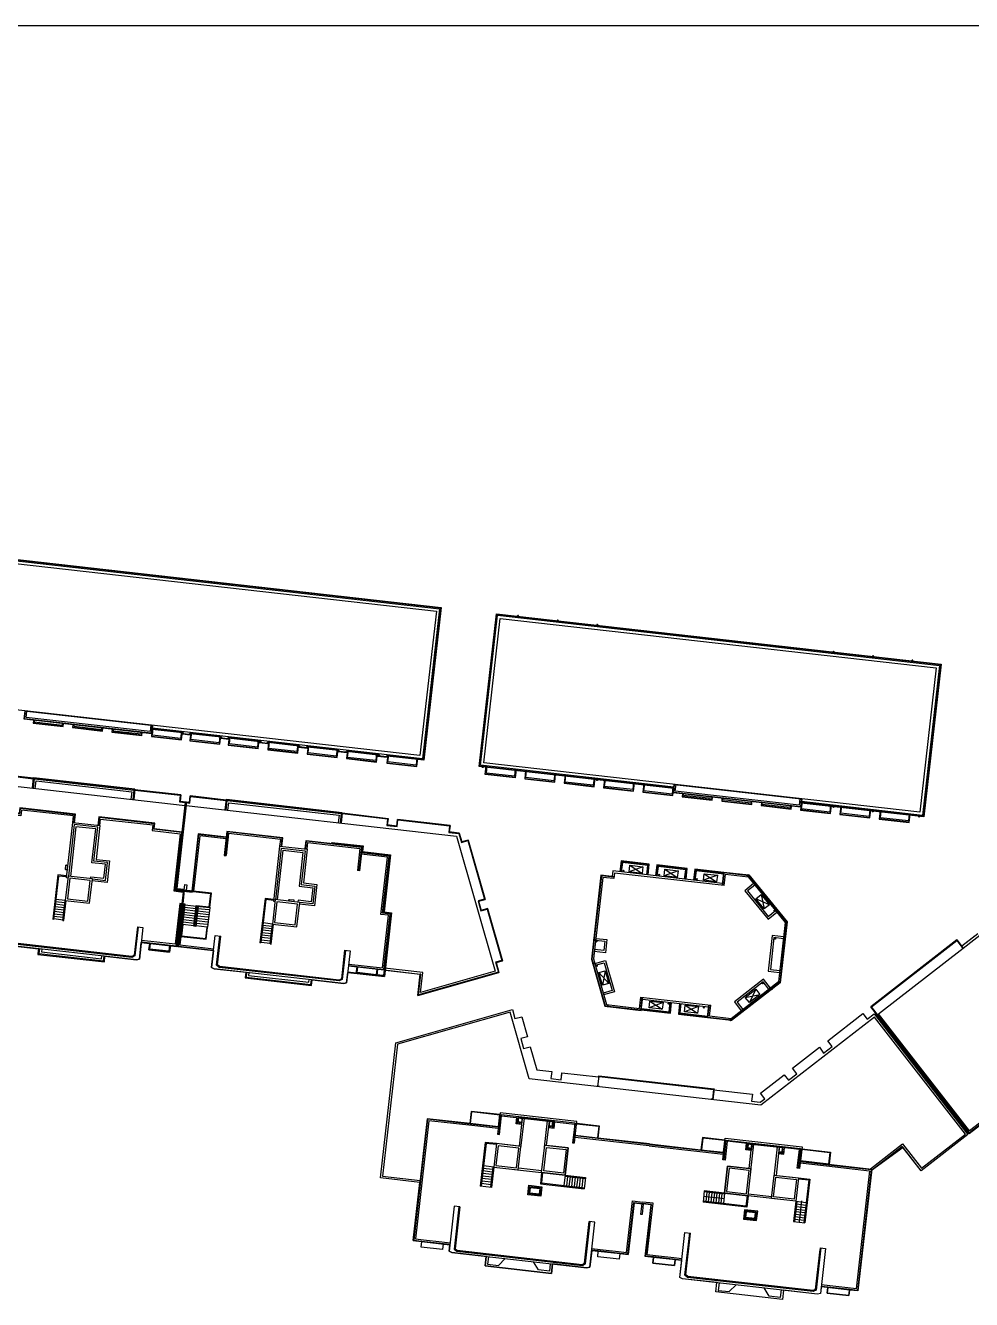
# Model space of a CAD drawing. Extents: x -59851 to 653804, y -249523 to 437614.
# Drawn here: x 392020 to 396530, y 408582 to 414657 of the extents above; entities that cross this region are included whole.
import ezdxf

# ---------------------------------------------------------------- set-up
doc = ezdxf.new("R2010")
doc.units = 0
doc.header["$LTSCALE"] = 1000
doc.header["$MEASUREMENT"] = 0
doc.linetypes.add('2015G34小桃园地块总图20160503$0$DASH', pattern=[0.35, 0.25, -0.1])
for name, color, linetype in [('1#内审修改版_1_1_2236$0$LABEL_PM', 7, 'Continuous'), ('2015G34小桃园地块总图20160503$0$A-Stair', 142, 'Continuous'), ('2015G34小桃园地块总图20160503$0$A-烟气道', 105, 'Continuous'), ('2015G34小桃园地块总图20160503$0$WINDOW', 4, 'Continuous'), ('AD-NAME-ROOM', 9, 'Continuous'), ('WINDOW', 4, 'Continuous')]:
    doc.layers.add(name, color=color, linetype=linetype)

# ---------------------------------------------------------------- blocks, each defined once
blk = doc.blocks.new('kt')
at = {"layer": 'AD-NAME-ROOM'}
for p, q in [((132122, 78529), (133522, 77829)), ((133522, 78529), (132122, 77829))]:
    blk.add_line(p, q, dxfattribs=at)
blk.add_lwpolyline([(132122, 78529), (133522, 78529), (133522, 77829), (132122, 77829)], close=True, dxfattribs=at)
blk = doc.blocks.new('水管')
at = {"layer": 'WINDOW'}
for p, q in [((150040, -73150), (149869, -73150)), ((150040, -73250), (149869, -73250))]:
    blk.add_line(p, q, dxfattribs=at)
blk.add_circle((150040, -73200), 50, dxfattribs=at)
blk = doc.blocks.new('2015G34小桃园地块总图20160503$0$水管')
at = {"layer": '2015G34小桃园地块总图20160503$0$WINDOW'}
for p, q in [((150040, -73150), (149869, -73150)), ((150040, -73250), (149869, -73250))]:
    blk.add_line(p, q, dxfattribs=at)
blk.add_circle((150040, -73200), 50, dxfattribs=at)
blk = doc.blocks.new('2015G34小桃园地块总图20160503$0$YQD')
at = {"layer": '2015G34小桃园地块总图20160503$0$A-烟气道'}
for points in [[(-148621, -260610), (-148621, -261290), (-149201, -261290), (-149201, -260610)], [(-145721, -260610), (-145721, -261290), (-145141, -261290), (-145141, -260610)], [(-124121, -260610), (-124121, -261290), (-124701, -261290), (-124701, -260610)], [(-121221, -260610), (-121221, -261290), (-120641, -261290), (-120641, -260610)]]:
    blk.add_lwpolyline(points, close=True, dxfattribs=at)
at = {"layer": '2015G34小桃园地块总图20160503$0$A-烟气道', "linetype": '2015G34小桃园地块总图20160503$0$DASH', "ltscale": 0.5}
for points in [[(-148621, -260610), (-148621, -261190), (-149101, -261190), (-149101, -260610)], [(-148621, -260610), (-148621, -261090), (-149001, -261090), (-149001, -260610)], [(-148636, -260625), (-148636, -261075), (-148986, -261075), (-148986, -260625)], [(-145721, -260610), (-145721, -261090), (-145341, -261090), (-145341, -260610)], [(-145721, -260610), (-145721, -261190), (-145241, -261190), (-145241, -260610)], [(-145706, -260625), (-145706, -261075), (-145356, -261075), (-145356, -260625)], [(-124121, -260610), (-124121, -261190), (-124601, -261190), (-124601, -260610)], [(-124121, -260610), (-124121, -261090), (-124501, -261090), (-124501, -260610)], [(-124136, -260625), (-124136, -261075), (-124486, -261075), (-124486, -260625)], [(-121221, -260610), (-121221, -261090), (-120841, -261090), (-120841, -260610)], [(-121221, -260610), (-121221, -261190), (-120741, -261190), (-120741, -260610)], [(-121206, -260625), (-121206, -261075), (-120856, -261075), (-120856, -260625)]]:
    blk.add_lwpolyline(points, close=True, dxfattribs=at)
blk = doc.blocks.new('2015G34小桃园地块总图20160503$0$检修梯')
at = {"layer": '2015G34小桃园地块总图20160503$0$A-Stair'}
for points in [[(255862, 119867), (255862, 120017, -0.4142136), (255912, 120067), (256332, 120067, -0.4142136), (256382, 120017), (256382, 119867)], [(255882, 119867), (255882, 120017, -0.4142136), (255912, 120047), (256332, 120047, -0.4142136), (256362, 120017), (256362, 119867)]]:
    blk.add_lwpolyline(points, format="xyb", dxfattribs=at)
blk = doc.blocks.new('1#内审修改版_1_1_2236$0$A$C00DD019C')
blk.add_line((0, 7466.7), (9314.7, 7466.7))
at = {"extrusion": (8.13991e-08, 1.49611e-06, 1)}
for p, q in [((3166.7, 4886.1, -5.7), (3277.8, 4873.6, -5.7)), ((3312.5, 4869.6, -5.7), (3423.5, 4857, -5.7)), ((3458.3, 4853.1, -5.7), (3569.3, 4840.5, -5.7)), ((3603.4, 4847.2, -5.7), (3604.9, 4845.2, -5.7)), ((3604, 4836.6, -5.7), (3715.1, 4824, -5.7)), ((3746.3, 4820.4, -5.7), (3857.4, 4807.8, -5.7)), ((3888.6, 4804.3, -5.7), (3999.7, 4791.7, -5.7)), ((4034.4, 4787.8, -5.7), (4145.4, 4775.2, -5.7)), ((4180.1, 4771.2, -5.7), (4291.2, 4758.6, -5.7)), ((4325.9, 4754.7, -5.7), (4437, 4742.1, -5.7)), ((4475.2, 4737.8, -5.7), (4586.2, 4725.2, -5.7))]:
    blk.add_line(p, q, dxfattribs=at)
at = {"extrusion": (2.52501e-07, 1.47671e-06, 1)}
for p, q in [((4839.6, 4696.5, -5.7), (4950.6, 4683.9, -5.7)), ((4985.3, 4680, -5.7), (5096.4, 4667.4, -5.7)), ((5131.1, 4663.4, -5.7), (5242.2, 4650.8, -5.7)), ((5276.9, 4646.9, -5.7), (5387.9, 4634.3, -5.7)), ((5422.6, 4630.4, -5.7), (5533.7, 4617.8, -5.7)), ((5536.6, 4628, -5.7), (5534.7, 4626.5, -5.7)), ((5568.4, 4613.8, -5.7), (5679.5, 4601.2, -5.7)), ((5714.2, 4597.3, -5.7), (5825.3, 4584.7, -5.7)), ((5860, 4580.8, -5.7), (5971, 4568.2, -5.7)), ((6005.2, 4574.9, -5.7), (6006.7, 4572.9, -5.7)), ((6005.7, 4564.3, -5.7), (6116.8, 4551.7, -5.7)), ((6151.5, 4547.7, -5.7), (6262.6, 4535.1, -5.7)), ((6297.3, 4531.2, -5.7), (6408.4, 4518.6, -5.7))]:
    blk.add_line(p, q, dxfattribs=at)
at = {"extrusion": (0.000166397, 0.001468, 0.999999)}
for p, q in [((3718.1, 4481.1, -0.9), (3730.7, 4592.2, -1)), ((4306, 4549.8, -1.1), (4309.8, 4552.9, -1.1)), ((3873.6, 4395, -0.8), (3880.5, 4394.2, -0.8)), ((4373.4, 4338.3, -0.8), (4366.4, 4339.1, -0.8)), ((3690.3, 4266.3, -0.5), (3756.2, 4258.9, -0.5)), ((3721.1, 4259.3, -0.5), (3716.1, 4215.6, -0.5)), ((3725.4, 4265.9, -0.6), (3719.6, 4215.2, -0.5)), ((3282.1, 4200.8, -0.4), (3247.4, 4204.8, -0.4)), ((3283.1, 4209.9, -0.4), (3248.4, 4213.8, -0.4)), ((3284.1, 4218.9, -0.4), (3249.4, 4222.8, -0.4)), ((3285.1, 4227.9, -0.4), (3250.4, 4231.8, -0.4)), ((3276.8, 4154, -0.3), (3285.1, 4227.8, -0.4)), ((3280.2, 4153.6, -0.3), (3288.6, 4227.5, -0.4)), ((3718.1, 4140.1, -0.4), (3726.3, 4212.3, -0.5)), ((3727.4, 4203.1, -0.5), (3768.3, 4198.4, -0.5)), ((3728.4, 4212.1, -0.5), (3769.4, 4207.5, -0.5)), ((3760.9, 4133.2, -0.4), (3769.6, 4209.5, -0.5)), ((3763.3, 4135, -0.4), (3771.4, 4207.2, -0.5)), ((3763.3, 4135, -0.4), (3771.4, 4207.2, -0.5)), ((3774.9, 4206.8, -0.5), (3766.7, 4134.6, -0.4)), ((3774.9, 4206.8, -0.5), (3766.7, 4134.6, -0.4)), ((3777, 4206.6, -0.5), (3768.6, 4132.3, -0.4)), ((3774.9, 4206.8, -0.5), (3771.4, 4207.2, -0.5)), ((3777, 4206.6, -0.5), (3774.9, 4206.8, -0.5)), ((3818, 4201.9, -0.5), (3774.9, 4206.8, -0.5)), ((3816.9, 4192.9, -0.5), (3776, 4197.6, -0.5)), ((3820, 4201.7, -0.5), (3811.9, 4129.5, -0.4)), ((3820, 4201.7, -0.5), (3818, 4201.9, -0.5)), ((3820.3, 4203.8, -0.5), (3820, 4201.7, -0.5)), ((3242.1, 4157.9, -0.3), (3238.6, 4158.3, -0.3)), ((3277, 4155.7, -0.3), (3242.3, 4159.7, -0.3)), ((3278, 4164.7, -0.3), (3243.3, 4168.7, -0.3)), ((3279, 4173.8, -0.3), (3244.3, 4177.7, -0.3)), ((3280, 4182.8, -0.4), (3245.3, 4186.7, -0.4)), ((3281.1, 4191.8, -0.4), (3246.3, 4195.7, -0.4)), ((3276.8, 4154, -0.3), (3280.2, 4153.6, -0.3)), ((3722.3, 4158, -0.4), (3763.2, 4153.3, -0.4)), ((3723.3, 4167, -0.4), (3764.3, 4162.3, -0.4)), ((3724.3, 4176, -0.4), (3765.3, 4171.4, -0.4)), ((3725.3, 4185, -0.4), (3766.3, 4180.4, -0.4)), ((3726.4, 4194.1, -0.4), (3767.3, 4189.4, -0.4)), ((3811.8, 4147.8, -0.4), (3770.9, 4152.4, -0.4)), ((3812.8, 4156.8, -0.4), (3771.9, 4161.5, -0.4)), ((3813.9, 4165.9, -0.4), (3772.9, 4170.5, -0.4)), ((3814.9, 4174.9, -0.4), (3773.9, 4179.5, -0.4)), ((3815.9, 4183.9, -0.4), (3775, 4188.5, -0.4)), ((3718.1, 4140.1, -0.4), (3713, 4095, -0.3)), ((3720.1, 4138.9, -0.4), (3718, 4139.1, -0.4)), ((3720.2, 4139.9, -0.4), (3761.2, 4135.3, -0.4)), ((3721.3, 4148.9, -0.4), (3762.2, 4144.3, -0.4)), ((3768.6, 4132.3, -0.4), (3760.9, 4133.2, -0.4)), ((3766.7, 4134.6, -0.4), (3763.3, 4135, -0.4)), ((3809.8, 4129.8, -0.4), (3768.8, 4134.4, -0.4)), ((3810.8, 4138.8, -0.4), (3769.8, 4143.4, -0.4)), ((3806.7, 4084.4, -0.3), (3811.7, 4128.5, -0.4)), ((3811.7, 4128.5, -0.4), (3811.9, 4129.5, -0.4)), ((4048.1, 4104.8, -0.4), (4013.4, 4108.8, -0.4)), ((4049.1, 4113.9, -0.4), (4014.4, 4117.8, -0.4)), ((4050.2, 4122.9, -0.4), (4015.4, 4126.8, -0.4)), ((4051.2, 4131.9, -0.4), (4016.5, 4135.8, -0.4)), ((4052.2, 4140.9, -0.4), (4017.5, 4144.9, -0.4)), ((4043.8, 4067, -0.3), (4052.2, 4140.9, -0.4)), ((4047.3, 4066.6, -0.3), (4055.7, 4140.5, -0.4)), ((3713, 4095, -0.3), (3806.7, 4084.4, -0.3)), ((4044, 4068.7, -0.3), (4009.3, 4072.7, -0.3)), ((4045, 4077.8, -0.3), (4010.3, 4081.7, -0.3)), ((4046.1, 4086.8, -0.3), (4011.4, 4090.7, -0.3)), ((4047.1, 4095.8, -0.4), (4012.4, 4099.7, -0.4)), ((4043.8, 4067, -0.3), (4047.3, 4066.6, -0.3)), ((4463, 3950.2, -0.2), (4466, 3946.4, -0.2))]:
    blk.add_line(p, q, dxfattribs=at)
at = {"extrusion": (0.000166393, 0.001468, 0.999999)}
for p, q in [((5259, 3578.7, -1.2), (5254.5, 3538.9, -1.1)), ((5684.9, 3521.7, -1.2), (5681.4, 3490.5, -1.1)), ((4839.1, 3332.7, -0.8), (4820.8, 3171, -0.5)), ((4842.2, 3328.9, -0.8), (4824.2, 3170.6, -0.5)), ((4880.8, 3328, -0.8), (4839.1, 3332.7, -0.8)), ((4880.4, 3324.5, -0.8), (4842.2, 3328.9, -0.8)), ((4863.2, 3204.2, -0.6), (4828.5, 3208.1, -0.6)), ((4864.3, 3213.5, -0.6), (4829.6, 3217.5, -0.6)), ((4865.3, 3222.9, -0.6), (4830.6, 3226.8, -0.6)), ((4866.4, 3232.3, -0.6), (4831.7, 3236.2, -0.6)), ((4870.9, 3241.2, -0.6), (4832.7, 3245.6, -0.6)), ((4867.5, 3241.6, -0.6), (4859, 3166.7, -0.5)), ((4870.9, 3241.2, -0.6), (4862.4, 3166.3, -0.5)), ((5047.9, 3221.2, -0.6), (5043.2, 3179.5, -0.6)), ((5051.4, 3220.8, -0.6), (5047.1, 3182.6, -0.6)), ((5134.7, 3211.3, -0.6), (5130.4, 3173.2, -0.6)), ((5134.3, 3207.9, -0.6), (5209.3, 3199.4, -0.6)), ((5134.7, 3211.3, -0.6), (5209.7, 3202.8, -0.6)), ((5143.7, 3206.8, -0.6), (5139.7, 3172.1, -0.6)), ((4862.4, 3166.3, -0.5), (4820.8, 3171, -0.5)), ((4860, 3176, -0.5), (4825.3, 3180, -0.5)), ((4861.1, 3185.4, -0.6), (4826.4, 3189.3, -0.6)), ((4862.1, 3194.8, -0.6), (4827.4, 3198.7, -0.6)), ((5043.2, 3179.5, -0.6), (5205, 3161.2, -0.6)), ((5047.1, 3182.6, -0.6), (5205.3, 3164.7, -0.6)), ((5153.1, 3205.7, -0.6), (5149.1, 3171, -0.6)), ((5162.4, 3204.7, -0.6), (5158.5, 3170, -0.6)), ((5171.8, 3203.6, -0.6), (5167.9, 3168.9, -0.6)), ((5181.2, 3202.6, -0.6), (5177.2, 3167.8, -0.6)), ((5190.5, 3201.5, -0.6), (5186.6, 3166.8, -0.6)), ((5199.9, 3200.4, -0.6), (5196, 3165.7, -0.6)), ((5209.7, 3202.8, -0.6), (5205, 3161.2, -0.6)), ((5998, 3197.8, -0.8), (6036.1, 3193.5, -0.8)), ((5998.4, 3201.3, -0.8), (6040, 3196.6, -0.8)), ((6036.1, 3193.5, -0.8), (6018.2, 3035.2, -0.5)), ((6040, 3196.6, -0.8), (6021.7, 3034.8, -0.5)), ((5649.8, 3152.9, -0.6), (5645, 3111.3, -0.6)), ((5803.7, 3096.8, -0.6), (5645.4, 3114.8, -0.6)), ((5724.3, 3141, -0.6), (5649.4, 3149.5, -0.6)), ((5724.7, 3144.4, -0.6), (5649.8, 3152.9, -0.6)), ((5658.7, 3148.4, -0.6), (5654.8, 3113.7, -0.6)), ((5668.1, 3147.3, -0.6), (5664.2, 3112.6, -0.6)), ((5677.5, 3146.3, -0.6), (5673.6, 3111.6, -0.6)), ((5686.9, 3145.2, -0.6), (5682.9, 3110.5, -0.6)), ((5696.2, 3144.2, -0.6), (5692.3, 3109.4, -0.6)), ((5705.6, 3143.1, -0.6), (5701.7, 3108.4, -0.6)), ((5715, 3142, -0.6), (5711, 3107.3, -0.6)), ((5724.7, 3144.4, -0.6), (5720.4, 3106.3, -0.6)), ((5808, 3135, -0.6), (5803.7, 3096.8, -0.6)), ((5811.5, 3134.6, -0.6), (5806.8, 3092.9, -0.6)), ((5988.5, 3114.5, -0.6), (5980, 3039.6, -0.5)), ((5992, 3114.1, -0.6), (5983.5, 3039.2, -0.5)), ((5988.5, 3114.5, -0.6), (6026.7, 3110.2, -0.6)), ((5806.8, 3092.9, -0.6), (5645, 3111.3, -0.6)), ((5986.7, 3067.3, -0.6), (6021.4, 3063.3, -0.6)), ((5987.7, 3076.6, -0.6), (6022.4, 3072.7, -0.6)), ((5988.8, 3086, -0.6), (6023.5, 3082.1, -0.6)), ((5989.9, 3095.4, -0.6), (6024.6, 3091.5, -0.6)), ((5990.9, 3104.8, -0.6), (6025.6, 3100.8, -0.6)), ((5980, 3039.6, -0.5), (6021.7, 3034.8, -0.5)), ((5984.6, 3048.5, -0.5), (6019.3, 3044.6, -0.5)), ((5985.6, 3057.9, -0.6), (6020.3, 3054, -0.6))]:
    blk.add_line(p, q, dxfattribs=at)
at = {"extrusion": (8.13991e-08, 1.49611e-06, 1), "elevation": -5.7}
for points in [[(1885.3, 5676.5), (2391.1, 5619.2), (2446.5, 5549.6), (4658.3, 5298.8), (4597.6, 4764.3), (2206.6, 5035.4), (1868.1, 5460.5), (1860.9, 5461.3)], [(1885.3, 5676.5), (1887, 5692.1), (2399.4, 5634), (2454.8, 5564.5), (4675.7, 5312.7), (4611.5, 4746.9), (4476.2, 4762.3)], [(1886.5, 5686.9), (2396.6, 5629.1), (2452, 5559.5), (4669.9, 5308.1), (4606.9, 4752.7), (3607.3, 4866.1)], [(1886.8, 5690.4), (2398.5, 5632.4), (2453.9, 5562.8), (4673.7, 5311.1), (4609.9, 4748.9), (4474.6, 4764.2)], [(3167.7, 4894.8), (3166.5, 4884.4), (3277.6, 4871.8), (3278.8, 4882.2)], [(3171.2, 4894.4), (3170.6, 4889.2), (3274.7, 4877.4), (3275.3, 4882.6)], [(3313.5, 4878.3), (3312.3, 4867.9), (3423.3, 4855.3), (3424.5, 4865.7)], [(3316.9, 4877.9), (3316.3, 4872.7), (3420.5, 4860.9), (3421.1, 4866.1)], [(3459.2, 4861.8), (3458.1, 4851.4), (3569.1, 4838.8), (3570.3, 4849.2)], [(3462.7, 4861.4), (3462.1, 4856.2), (3566.2, 4844.4), (3566.8, 4849.6)], [(3607.3, 4866.1), (3603.8, 4834.8), (3714.9, 4822.2), (3718.4, 4853.5)], [(3719.5, 4848.1), (3606.7, 4860.9)], [(3721.5, 4849.6), (3606.9, 4862.6)], [(3714.9, 4853.9), (3712, 4827.8), (3607.9, 4839.6), (3610.8, 4865.7)], [(3719.5, 4848.1), (3719.2, 4844.6), (3746.9, 4841.5), (3747.3, 4844.9)], [(3721.5, 4849.6), (3721.1, 4846.1), (3745.4, 4843.4), (3745.8, 4846.9)], [(3863.8, 4833.5), (3745.8, 4846.9)], [(3749.6, 4849.9), (3746.1, 4818.7), (3857.2, 4806.1), (3860.7, 4837.3)], [(3861.8, 4831.9), (3747.3, 4844.9)], [(3857.2, 4837.7), (3854.3, 4811.7), (3750.2, 4823.5), (3753.1, 4849.5)], [(3861.8, 4831.9), (3861.5, 4828.5), (3889.2, 4825.3), (3889.6, 4828.8)], [(3863.8, 4833.5), (3863.4, 4830), (3887.7, 4827.3), (3888.1, 4830.7)], [(4006.1, 4817.3), (3888.1, 4830.7)], [(3891.9, 4833.8), (3888.4, 4802.6), (3999.5, 4790), (4003, 4821.2)], [(4004.2, 4815.8), (3889.6, 4828.8)], [(3999.5, 4821.6), (3996.6, 4795.6), (3892.5, 4807.4), (3895.4, 4833.4)], [(4004.2, 4815.8), (4003.8, 4812.3), (4035, 4808.8), (4035.4, 4812.3)], [(4006.1, 4817.3), (4005.7, 4813.9), (4033.5, 4810.7), (4033.9, 4814.2)], [(4151.9, 4800.8), (4033.9, 4814.2)], [(4037.7, 4817.3), (4034.2, 4786), (4145.2, 4773.4), (4148.8, 4804.7)], [(4149.9, 4799.3), (4035.4, 4812.3)], [(4145.3, 4805.1), (4142.4, 4779), (4038.2, 4790.8), (4041.2, 4816.9)], [(4149.9, 4799.3), (4149.5, 4795.8), (4180.8, 4792.3), (4181.2, 4795.7)], [(4151.9, 4800.8), (4151.5, 4797.4), (4179.2, 4794.2), (4179.6, 4797.7)], [(4297.6, 4784.3), (4179.6, 4797.7)], [(4183.5, 4800.7), (4179.9, 4769.5), (4291, 4756.9), (4294.6, 4788.1)], [(4295.7, 4782.7), (4181.2, 4795.7)], [(4291.1, 4788.5), (4288.1, 4762.5), (4184, 4774.3), (4187, 4800.3)], [(4295.7, 4782.7), (4295.3, 4779.3), (4326.5, 4775.7), (4326.9, 4779.2)], [(4297.6, 4784.3), (4297.2, 4780.8), (4325, 4777.7), (4325.4, 4781.1)], [(4443.4, 4767.8), (4325.4, 4781.1)], [(4329.3, 4784.2), (4325.7, 4753), (4436.8, 4740.4), (4440.3, 4771.6)], [(4441.5, 4766.2), (4326.9, 4779.2)], [(4436.9, 4772), (4433.9, 4746), (4329.8, 4757.8), (4332.7, 4783.8)], [(4441.5, 4766.2), (4441.1, 4762.8), (4475.8, 4758.8), (4476.2, 4762.3)], [(4443.4, 4767.8), (4443, 4764.3), (4474.2, 4760.7), (4474.6, 4764.2)], [(4478.5, 4767.3), (4475, 4736.1), (4586, 4723.5), (4589.6, 4754.7)], [(4586.1, 4755.1), (4583.1, 4729.1), (4479, 4740.9), (4482, 4766.9)]]:
    blk.add_lwpolyline(points, dxfattribs=at)
at = {"extrusion": (2.52501e-07, 1.47671e-06, 1), "elevation": -5.7}
for points in [[(5536.5, 4642.1), (4816.3, 4723.7), (4880.4, 5289.5), (6525.6, 5102.9), (6461.5, 4537.2), (6008.5, 4588.5)], [(5536.7, 4643.8), (4818.2, 4725.3), (4882, 5287.5), (6523.7, 5101.4), (6459.9, 4539.1), (6008.7, 4590.3)], [(5537.1, 4647.3), (4822.1, 4728.3), (4885, 5283.7), (6519.8, 5098.3), (6456.9, 4543), (6009.1, 4593.8)], [(4954, 4713.4), (4950.4, 4682.2), (4839.4, 4694.7), (4842.9, 4726)], [(4950.5, 4713.8), (4947.5, 4687.8), (4843.4, 4699.6), (4846.4, 4725.6)], [(4988.7, 4709.5), (4985.1, 4678.2), (5096.2, 4665.6), (5099.7, 4696.9)], [(5096.3, 4697.3), (5093.3, 4671.2), (4989.2, 4683), (4992.1, 4709.1)], [(5134.4, 4692.9), (5130.9, 4661.7), (5242, 4649.1), (5245.5, 4680.3)], [(5242, 4680.7), (5239.1, 4654.7), (5135, 4666.5), (5137.9, 4692.5)], [(5280.2, 4676.4), (5276.7, 4645.2), (5387.7, 4632.6), (5391.3, 4663.8)], [(5387.8, 4664.2), (5384.9, 4638.2), (5280.7, 4650), (5283.7, 4676)], [(5426, 4659.9), (5422.5, 4628.6), (5533.5, 4616), (5537.1, 4647.3)], [(5533.6, 4647.7), (5530.6, 4621.6), (5426.5, 4633.4), (5429.5, 4659.5)], [(5569.4, 4622.5), (5568.2, 4612.1), (5679.3, 4599.5), (5680.5, 4609.9)], [(5677, 4610.3), (5676.4, 4605.1), (5572.3, 4616.9), (5572.9, 4622.1)], [(5715.2, 4606), (5714, 4595.6), (5825.1, 4583), (5826.2, 4593.4)], [(5822.8, 4593.8), (5822.2, 4588.6), (5718.1, 4600.4), (5718.7, 4605.6)], [(5861, 4589.5), (5859.8, 4579), (5970.8, 4566.5), (5972, 4576.9)], [(5968.5, 4577.3), (5968, 4572.1), (5863.8, 4583.9), (5864.4, 4589.1)], [(6009.1, 4593.8), (6005.5, 4562.5), (6116.6, 4549.9), (6120.2, 4581.2)], [(6116.7, 4581.6), (6113.7, 4555.5), (6009.6, 4567.3), (6012.6, 4593.4)], [(6154.9, 4577.2), (6151.3, 4546), (6262.4, 4533.4), (6265.9, 4564.6)], [(6262.5, 4565), (6259.5, 4539), (6155.4, 4550.8), (6158.3, 4576.8)], [(6300.6, 4560.7), (6297.1, 4529.5), (6408.2, 4516.9), (6411.7, 4548.1)], [(6408.2, 4548.5), (6405.3, 4522.5), (6301.2, 4534.3), (6304.1, 4560.3)]]:
    blk.add_lwpolyline(points, dxfattribs=at)
for points in [[(4894.3, 5272.1), (6508.2, 5089.1), (6447.6, 4554.6), (4833.7, 4737.6)], [(5538.2, 4657.7), (6010.3, 4604.2), (6006.7, 4572.9), (5534.7, 4626.5)], [(5540, 4657.5), (6008.5, 4604.4), (6005.2, 4574.9), (5536.6, 4628)], [(5545.2, 4656.9), (6003.3, 4605), (6000.6, 4580.7), (5542.4, 4632.6)]]:
    blk.add_lwpolyline(points, close=True, dxfattribs=at)
at = {"extrusion": (8.13991e-08, 1.49611e-06, 1), "elevation": -5.7}
for points in [[(3136.5, 4930), (3608.5, 4876.5), (3604.9, 4845.2), (3132.9, 4898.8)], [(3138.2, 4929.8), (3606.7, 4876.7), (3603.4, 4847.2), (3134.9, 4900.3)], [(3143.4, 4929.2), (3601.5, 4877.3), (3598.8, 4853), (3140.7, 4904.9)]]:
    blk.add_lwpolyline(points, close=True, dxfattribs=at)
for points, elevation in [([(3069.5, 4062.5), (3185.8, 4049.3), (3183.8, 4032), (3183.4, 4028.5), (3429.9, 4000.6), (3432.2, 4021.4), (3548.5, 4008.2), (3559.3, 4010.5), (3566.4, 4073), (3597.6, 4069.4), (3594.9, 4045.1), (3671.2, 4036.5), (3674, 4060.8), (3833.6, 4042.7), (3826.6, 3980.2), (3836.6, 3975.5), (3952.8, 3962.4), (3950.5, 3941.5), (4196.9, 3913.6), (4199.3, 3934.4), (4315.6, 3921.2), (4326.4, 3923.5), (4330.7, 3961.7), (4466, 3946.4), (4468.8, 3970.7), (4599, 3955.9), (4589.9, 3876), (4889.8, 3961.3), (4879.3, 3998.3), (4902.8, 4005), (4847.9, 4198.2), (4824.3, 4191.5), (4814.8, 4225.1), (4838.3, 4231.8), (4775.7, 4451.8), (4752.1, 4445.1), (4742.9, 4477.4), (4706, 4481.6), (4708.8, 4505.9), (4514.4, 4528), (4511.7, 4503.7), (4476.9, 4507.6), (4479.5, 4530.2), (4309.6, 4551.2), (4309.8, 4552.9), (3881.2, 4601.5), (3881, 4599.8), (3747.4, 4614.9), (3744.6, 4590.6), (3709.9, 4594.6), (3712.6, 4618.9), (3542.6, 4638.1), (3542.8, 4639.9), (3167.9, 4682.4), (3167.7, 4680.6), (3046.3, 4694.4)], -0.1), ([(5441.7, 4322.6), (5446.2, 4362.5), (5342.1, 4374.3), (5337.5, 4334.4)], -0.9), ([(5439.9, 4322.8), (5444.3, 4361), (5343.6, 4372.4), (5339.3, 4334.2)], -0.9), ([(5436.5, 4323.2), (5440.4, 4357.9), (5346.7, 4368.5), (5342.7, 4333.8)], -0.9), ([(5582.2, 4306.6), (5586.8, 4346.6), (5474, 4359.4), (5469.4, 4319.4)], -0.9), ([(5580.5, 4306.8), (5584.8, 4345), (5475.5, 4357.4), (5471.2, 4319.2)], -0.9), ([(5577, 4307.2), (5581, 4341.9), (5478.6, 4353.6), (5474.6, 4318.8)], -0.9), ([(5722.1, 4331.2), (5614.5, 4343.4), (5610, 4303.5)], -0.9), ([(5721.9, 4329.5), (5616.1, 4341.5), (5611.7, 4303.3)], -0.9), ([(5316.1, 4315.7), (5267.5, 4321.2), (5232.3, 4011.1), (5282.1, 3836.3), (5416.4, 3821.1), (5421.9, 3869.6)], -0.9), ([(5315.9, 4314), (5269, 4319.3), (5234.1, 4011.2), (5283.4, 3837.9), (5414.9, 3823), (5420.2, 3869.8)], -0.9), ([(5315.3, 4308.8), (5273.7, 4313.5), (5239.4, 4011.6), (5287.5, 3842.7), (5410.3, 3828.8), (5415, 3870.4)], -0.9), ([(5311.5, 4337.3), (5309.1, 4316.5)], -0.9), ([(5717.6, 4291.3), (5311.5, 4337.3)], -0.9), ([(5723.7, 4283.6), (5317.7, 4329.6), (5315.3, 4308.8)], -0.9), ([(5721.5, 4326), (5619.1, 4337.6), (5615.2, 4302.9)], -0.9), ([(5716.8, 4284.4), (5722.3, 4333), (5815.1, 4322.4), (5956.4, 4149.3), (5930.7, 3923.1), (5750.7, 3783.2), (5661.1, 3793.3), (5666.6, 3841.9)], -0.9), ([(5718.5, 4284.2), (5723.8, 4331), (5814.2, 4320.8), (5954.5, 4148.7), (5929.1, 3924.1), (5750.2, 3785), (5663.1, 3794.8), (5668.4, 3841.7)], -0.9), ([(5723.7, 4283.6), (5728.5, 4325.2), (5811.5, 4315.8), (5949.1, 4147.1), (5924.1, 3926.8), (5748.6, 3790.4), (5668.9, 3799.5), (5673.6, 3841.1)], -0.9), ([(5831.9, 4290.7), (5799.5, 4264.3), (5885.6, 4158.7), (5918, 4185.2)], -0.9), ([(5836.4, 4285.3), (5809.3, 4263.3), (5886.6, 4168.5), (5913.6, 4190.6)], -0.9), ([(6661.6, 4104.6), (6602.1, 4058.7), (6584, 4082), (6265.7, 3834.6), (6629.6, 3365.3), (6748.4, 3457.4)], -0.7), ([(5248.1, 4087.9), (5289.7, 4083.2), (5284.2, 4034.6), (5242.6, 4039.3)], -0.9), ([(5247.3, 4081), (5282, 4077), (5278.1, 4042.3), (5243.3, 4046.3)], -0.9), ([(5943, 4093.5), (5901.3, 4098.2), (5886.4, 3966.3), (5928, 3961.6)], -0.9), ([(5942.2, 4086.5), (5907.5, 4090.5), (5894.1, 3972.5), (5928.8, 3968.5)], -0.9), ([(5244.2, 3994.7), (5284.6, 4006.2), (5317.6, 3890.3), (5277.2, 3878.8)], -0.9), ([(5246.2, 3988), (5279.8, 3997.5), (5308.9, 3895.1), (5275.3, 3885.5)], -0.9), ([(5894.2, 3903.6), (5868.5, 3936.7), (5761, 3853.1), (5786.7, 3820)], -0.9), ([(5888.7, 3899.3), (5867.3, 3926.9), (5770.8, 3851.9), (5792.2, 3824.3)], -0.9), ([(5415, 3870.4), (5673.6, 3841.1)], -0.9), ([(5416.6, 3822.8), (5524.2, 3810.6), (5528.8, 3850.5)], -0.9), ([(5416.8, 3824.5), (5522.7, 3812.5), (5527, 3850.7)], -0.9), ([(5417.2, 3828), (5519.6, 3816.4), (5523.5, 3851.1)], -0.9), ([(5421.2, 3862.7), (5665.8, 3835)], -0.9), ([(5558.3, 3847.2), (5553.7, 3807.2), (5661.3, 3795)], -0.9), ([(5560, 3847), (5555.7, 3808.8), (5661.5, 3796.8)], -0.9), ([(5563.5, 3846.6), (5559.5, 3811.9), (5661.9, 3800.3)], -0.9)]:
    blk.add_lwpolyline(points, dxfattribs=dict(elevation=elevation))
at = {"extrusion": (0.000166397, 0.001468, 0.999999), "elevation": 6.3}
for points in [[(2178.9, 4237.3), (2036.6, 4253.5), (2074.6, 4589), (2221.3, 4751), (3729.3, 4580.1)], [(2888.1, 4710.6), (2888.1, 4710.6), (3009.6, 4696.8), (3006.9, 4672.5), (3045, 4668.2), (3047.8, 4692.5), (3167.5, 4678.9), (3167.5, 4678.9)], [(2888.3, 4712.3), (3011.5, 4698.3), (3008.8, 4674.1), (3043.5, 4670.1), (3046.3, 4694.4), (3167.7, 4680.6)], [(3163.6, 4644.2), (3167.9, 4682.4), (3542.8, 4639.9), (3538.4, 4601.7)], [(3167.1, 4643.8), (3171, 4678.5), (3538.9, 4636.8), (3535, 4602.1)], [(3174, 4643), (3177.2, 4670.8), (3531.2, 4630.6), (3528, 4602.9)], [(3319.5, 4515.8), (3323.1, 4547), (3116.6, 4570.4), (3114.2, 4549.6), (3010.1, 4561.4), (2986.1, 4349.7), (2937.5, 4355.2), (2961.5, 4566.9), (2857.4, 4578.7), (2859.7, 4599.5), (2653.2, 4623), (2649.7, 4591.7)], [(3542.4, 4636.4), (3542.4, 4636.4), (3710.7, 4617.3), (3708, 4593), (3730.5, 4590.5)], [(3542.6, 4638.1), (3712.6, 4618.9), (3709.9, 4594.6), (3730.7, 4592.2)], [(3317.8, 4516), (3321.1, 4545.5), (3118.1, 4568.5), (3115.7, 4547.7), (3011.6, 4559.5), (2987.6, 4347.8), (2935.6, 4353.7), (2959.6, 4565.4), (2855.4, 4577.2), (2857.8, 4598), (2654.8, 4621), (2651.4, 4591.5)], [(3312.6, 4516.6), (3315.4, 4540.9), (3122.7, 4562.7), (3120.4, 4541.9), (3016.2, 4553.7), (2992.2, 4342), (2929.8, 4349), (2953.8, 4560.8), (2849.6, 4572.6), (2852, 4593.4), (2659.4, 4615.2), (2656.6, 4590.9)], [(3734.2, 4591.8), (3698, 4272.5), (3725.8, 4269.3), (3725.8, 4269.3)], [(3732.8, 4579.7), (4733.4, 4466.2), (4875.7, 3966.4), (4600, 3887.9), (4608.4, 3961.9), (4466.1, 3978)], [(3734, 4590.1), (3746.1, 4588.7), (3746.1, 4588.7), (3748.9, 4613), (3880.8, 4598)], [(3734.2, 4591.8), (3744.6, 4590.6), (3747.4, 4614.9), (3881, 4599.8)], [(3876.9, 4563.3), (3881.2, 4601.5), (4309.8, 4552.9), (4305.5, 4514.7)], [(3880.3, 4562.9), (3884.3, 4597.6), (4306, 4549.8), (4302, 4515.1)], [(3887.3, 4562.1), (3890.4, 4589.9), (4298.2, 4543.7), (4295.1, 4515.9)], [(3721.1, 4259.3), (3721.9, 4266.3), (3694.1, 4269.4), (3718.1, 4481.1), (3614, 4492.9), (3616.4, 4513.8), (3409.8, 4537.2), (3406.3, 4505.9)], [(3719.4, 4259.5), (3719.9, 4264.7), (3692.2, 4267.9), (3716.2, 4479.6), (3612.1, 4491.4), (3614.4, 4512.2), (3411.4, 4535.2), (3408, 4505.7)], [(3413.2, 4505.2), (3416, 4529.5), (3608.6, 4507.6), (3606.3, 4486.8), (3710.4, 4475), (3686.4, 4263.3), (3721.1, 4259.3)], [(4309.4, 4549.4), (4477.8, 4530.4), (4475, 4506.1), (4513.2, 4501.7), (4515.9, 4526), (4706.8, 4504.4), (4704.1, 4480.1), (4741.6, 4475.8), (4750.9, 4442.9), (4774.5, 4449.6), (4836.1, 4233), (4812.6, 4226.3), (4823.1, 4189.3), (4846.6, 4196), (4900.7, 4006.2), (4877.2, 3999.5), (4887.7, 3962.5), (4591.9, 3878.3), (4600.7, 3955.7), (4599, 3955.9)], [(4309.6, 4551.2), (4479.7, 4531.9), (4476.9, 4507.6), (4511.7, 4503.7), (4514.4, 4528), (4708.8, 4505.9), (4706, 4481.6), (4742.9, 4477.4), (4752.1, 4445.1), (4775.7, 4451.8), (4838.3, 4231.7), (4814.8, 4225.1), (4824.3, 4191.5), (4847.9, 4198.2), (4902.8, 4005), (4879.3, 3998.3), (4889.8, 3961.3), (4589.9, 3875.9), (4599, 3955.9)], [(3294.6, 4311.2), (3289.4, 4311.8), (3312.6, 4516.6), (3413.2, 4505.2), (3399.1, 4380.2), (3449.4, 4374.5), (3440.4, 4294.7), (3384.8, 4301)], [(3385.6, 4307.9), (3434.2, 4302.4), (3441.7, 4368.3), (3391.3, 4374), (3405.5, 4499), (3318.7, 4508.8), (3297.1, 4317.9)], [(3378.7, 4308.7), (3379.5, 4315.6), (3428, 4310.1), (3433.9, 4362.2), (3383.6, 4367.9), (3397.8, 4492.8), (3324.9, 4501.1), (3304, 4317.1)], [(4086.6, 4428.8), (4090.1, 4460), (3883.6, 4483.5), (3873.6, 4395)], [(4084.9, 4429), (4088.2, 4458.5), (3885.2, 4481.5), (3875.3, 4394.8)], [(3881.3, 4462.6), (3777.1, 4474.4), (3753.1, 4262.7), (3725.4, 4265.9)], [(3881.1, 4460.9), (3778.7, 4472.5), (3754.9, 4262.5)], [(3880.5, 4455.7), (3783.3, 4466.7), (3760.1, 4261.9)], [(4079.7, 4429.6), (4082.4, 4453.9), (3889.8, 4475.7), (3880.5, 4394.2)], [(4173.4, 4419), (4176.9, 4450.2), (4383.4, 4426.8), (4373.4, 4338.3)], [(4175.1, 4418.8), (4178.4, 4448.3), (4381.5, 4425.3), (4371.6, 4338.5)], [(4180.3, 4418.2), (4183.1, 4442.5), (4375.7, 4420.6), (4366.4, 4339.1)], [(4270.6, 4439.6), (4271, 4443.1), (4387.3, 4429.9), (4384.9, 4409.1), (4489, 4397.3), (4465, 4185.5), (4492.8, 4182.4), (4466, 3946.4), (4330.7, 3961.7)], [(4330.9, 3963.4), (4464.5, 3948.3), (4490.9, 4180.8), (4463.1, 4184), (4487.1, 4395.7), (4383, 4407.5), (4385.3, 4428.3), (4272.5, 4441.1), (4272.3, 4439.4)], [(4733.4, 4466.2), (4875.7, 3966.4)], [(4061.6, 4224.2), (4056.4, 4224.8), (4079.6, 4429.6), (4180.3, 4418.2), (4166.1, 4293.2), (4216.5, 4287.5), (4207.4, 4207.7), (4151.9, 4214)], [(4064.2, 4231), (4085.8, 4421.9), (4172.6, 4412), (4158.4, 4287.1), (4208.7, 4281.4), (4201.3, 4215.4), (4152.7, 4220.9)], [(4071.1, 4230.2), (4091.9, 4414.1), (4164.8, 4405.9), (4150.7, 4280.9), (4201, 4275.2), (4195.1, 4223.1), (4146.5, 4228.7), (4145.7, 4221.7)], [(4333.4, 3986), (4465.3, 3971), (4488.9, 4179.3), (4461.2, 4182.4), (4485.2, 4394.2), (4381.1, 4406)], [(4333.6, 3987.7), (4463.8, 3973), (4487, 4177.8), (4459.2, 4180.9), (4483.2, 4392.6), (4380.9, 4404.2)], [(4334.2, 3992.9), (4459.2, 3978.8), (4481.2, 4173.1), (4453.4, 4176.3), (4477.5, 4388), (4380.3, 4399)], [(3290.2, 4318.7), (3257.2, 4322.5), (3238.6, 4158.3)], [(3289.8, 4315.3), (3260.3, 4318.6), (3242.1, 4157.9)], [(3295.4, 4318.1), (3285.1, 4227.9), (3375.4, 4217.7), (3385.6, 4307.9), (3295.4, 4318.1)], [(3301.5, 4310.4), (3292.9, 4234.1), (3369.2, 4225.4), (3377.9, 4301.7), (3301.5, 4310.4)], [(3769.6, 4209.5), (3818.2, 4204), (3823.7, 4252.6), (3725.1, 4263.8)], [(3725.4, 4265.9), (3727.7, 4286.7), (3734.7, 4285.9), (3732.3, 4265.1)], [(3771.4, 4207.2), (3820, 4201.7), (3826, 4254.5), (3725.4, 4265.9)], [(3566.4, 4073), (3698.3, 4058), (3716.1, 4215.6)], [(3566.6, 4074.7), (3696.7, 4060), (3714.4, 4215.8)], [(3709.2, 4216.4), (3692.1, 4065.8), (3567.2, 4079.9)], [(3719.6, 4215.2), (3701.8, 4057.6), (3833.6, 4042.7)], [(3721.1, 4212.9), (3703.7, 4059.2), (3833.8, 4044.4)], [(3716.1, 4215.6), (3709.2, 4216.4)], [(3716.1, 4215.6), (3709.2, 4216.4)], [(3718, 4139.1), (3726.3, 4212.3), (3719.4, 4213.1)], [(3720.1, 4138.9), (3728.6, 4214.2), (3719.6, 4215.2)], [(4057.2, 4231.8), (4024.3, 4235.5), (4005.6, 4071.3)], [(4056.8, 4228.3), (4027.3, 4231.6), (4009.1, 4070.9), (4005.6, 4071.3)], [(3551.9, 4130.9), (3572.7, 4128.5), (3559.3, 4010.5), (3548.5, 4008.2), (3069.5, 4062.5), (3059.5, 4067.2), (3072.9, 4185.2)], [(3555.3, 4130.5), (3543.1, 4022.9), (3531.9, 4017.1), (3087.7, 4067.5), (3078, 4075.6), (3090.2, 4183.2)], [(3551.9, 4130.9), (3539.9, 4025.1), (3531.3, 4020.7), (3089.1, 4070.8), (3081.7, 4077.1), (3093.7, 4182.8)], [(3720.1, 4138.9), (3715.3, 4096.9), (3804.9, 4086.7), (3809.7, 4128.7)], [(3674, 4060.8), (3671.2, 4036.5), (3594.9, 4045.1), (3597.6, 4069.4)], [(3670.5, 4061.2), (3668.1, 4040.3), (3598.7, 4048.2), (3601.1, 4069)], [(3713, 4095), (3709.5, 4063.8), (3834.4, 4049.6)], [(4318.9, 4043.9), (4339.7, 4041.5), (4326.4, 3923.5), (4315.6, 3921.2), (3836.6, 3975.5), (3826.6, 3980.2), (3839.9, 4098.2)], [(3839.9, 4098.2), (3860.8, 4095.8)], [(4322.4, 4043.5), (4310.2, 3935.9), (4299, 3930.1), (3854.7, 3980.5), (3845.1, 3988.6), (3857.3, 4096.2)], [(4318.9, 4043.9), (4306.9, 3938.2), (4298.3, 3933.7), (3856.2, 3983.9), (3848.8, 3990.1), (3860.8, 4095.8)], [(3185.8, 4049.3), (3183.4, 4028.5), (3429.9, 4000.6), (3432.2, 4021.4)], [(3189.3, 4048.9), (3187.3, 4031.6), (3426.8, 4004.4), (3428.7, 4021.8)], [(3197.9, 4048), (3196.8, 4037.5), (3418.9, 4012.4), (3420.1, 4022.8)], [(3952.8, 3962.4), (3950.5, 3941.5), (4196.9, 3913.6), (4199.3, 3934.4)], [(3956.3, 3962), (3954.4, 3944.6), (4193.8, 3917.5), (4195.8, 3934.8)], [(4441, 3973.8), (4438.3, 3949.5), (4361.9, 3958.2), (4364.7, 3982.5)], [(4437.6, 3974.2), (4435.2, 3953.4), (4365.8, 3961.2), (4368.1, 3982.1)], [(4465.3, 3971.1), (4463, 3950.2), (4435.2, 3953.4)], [(4465.3, 3971.1), (4599, 3955.9)], [(3965, 3961), (3963.8, 3950.6), (4185.9, 3925.4), (4187.1, 3935.8)]]:
    blk.add_lwpolyline(points, dxfattribs=at)
for points in [[(4052.2, 4140.9), (4142.4, 4130.7), (4152.7, 4220.9), (4062.4, 4231.2)], [(4059.9, 4147.1), (4136.3, 4138.4), (4144.9, 4214.8), (4068.6, 4223.4)]]:
    blk.add_lwpolyline(points, close=True, dxfattribs=at)
at = {"extrusion": (0.000166392, 0.001468, 0.999999), "elevation": 6.1}
for points in [[(6607.6, 4051.7), (6686.3, 4112.8), (7312.1, 4041.9)], [(6265.7, 3834.6), (6584, 4082), (6607.6, 4051.7)], [(6748.1, 3469.6), (6748.1, 3469.6), (6746.8, 3458.3), (6630.5, 3368.2), (6268.1, 3834.3), (6583.6, 4079.6), (6606.2, 4050.6)], [(6652, 4097.2), (6602.2, 4058.6), (6603.2, 4057.3), (6603.2, 4057.3)], [(6742.9, 3470.1), (6741.8, 3461.1), (6631.4, 3375.6), (6294.8, 3808.6), (6607.6, 4051.7)], [(6742.9, 3470.1), (6749.8, 3469.4), (6748.4, 3457.4), (6630.2, 3365.8), (6265.7, 3834.6)]]:
    blk.add_lwpolyline(points, dxfattribs=at)
at = {"extrusion": (0.000166393, 0.001468, 0.999999), "elevation": 4.9}
for points in [[(4597.3, 3184.4), (4451.5, 3200.9), (4508.3, 3701.4), (4939.7, 3824.2), (4949.2, 3790.6), (4974.4, 3797.8), (4995.5, 3723.9), (4970.3, 3716.7), (4980.8, 3679.7), (5006, 3686.9), (5030.5, 3601.1), (5085, 3594.9), (5082.1, 3569), (5120.3, 3564.7), (5122.6, 3585.5), (5123.2, 3590.5), (5258.6, 3575.2)], [(6264.4, 3234.5), (6383.6, 3327), (6453.3, 3237.2), (6615.7, 3363.2), (6279, 3796.3), (5859.5, 3470.1), (5001.9, 3567.4), (4931.5, 3814.6), (4514.7, 3696), (4459.3, 3207.1), (4598.1, 3191.3)], [(5259, 3578.7), (5685.9, 3530.4), (5685.5, 3526.8), (5827.8, 3510.7), (5824.9, 3484.8), (5856.6, 3481.2), (5873.2, 3494), (5857.1, 3514.7), (5945.3, 3583.3), (5961.4, 3562.6), (5991.7, 3586.2), (5975.7, 3606.9), (6076.3, 3685.1), (6090.8, 3663.2), (6122.7, 3688.1), (6106.7, 3708.7), (6236.3, 3809.5), (6252.3, 3788.8), (6278.1, 3808.8), (6625, 3361.8), (6452.1, 3227.3), (6382.4, 3317.2), (6268.7, 3229)], [(5261.4, 3538.1), (5261.6, 3539.9), (5256.4, 3540.4), (5260.5, 3576.9), (5684, 3528.9), (5679.8, 3492.4), (5674.6, 3493), (5674.4, 3491.3)], [(5446.6, 3327.1), (5255.8, 3348.8), (5255.8, 3348.8), (5172.5, 3358.2), (5178.4, 3410.3), (4893.8, 3442.5), (4887.8, 3390.5), (4783.7, 3402.3), (4783.7, 3402.3), (4624.1, 3420.4), (4572.9, 2969.2), (4603.5, 2965.7), (4603.5, 2965.7), (4708.3, 2953.8)], [(4887.8, 3390.5), (4783.7, 3402.3), (4783.7, 3402.3), (4624.1, 3420.4), (4572.9, 2969.2), (4603.5, 2965.7), (4603.5, 2965.7), (4708.3, 2953.8)], [(4887.7, 3388.7), (4783.5, 3400.6), (4625.6, 3418.5), (4574.8, 2970.7), (4603.7, 2967.5), (4708.5, 2955.6)], [(4887.7, 3388.7), (4783.5, 3400.6), (4625.6, 3418.5), (4574.8, 2970.7), (4603.7, 2967.5), (4708.5, 2955.6)], [(4887.1, 3383.5), (4789.9, 3394.6), (4789.9, 3394.6), (4630.2, 3412.7), (4580.6, 2975.3), (4611.2, 2971.9), (4611.2, 2971.9), (4678.5, 2964.2), (4678.5, 2964.2), (4709.1, 2960.8)], [(4887.1, 3383.5), (4789.9, 3394.6), (4789.9, 3394.6), (4630.2, 3412.7), (4580.6, 2975.3), (4611.2, 2971.9), (4611.2, 2971.9), (4678.5, 2964.2), (4678.5, 2964.2), (4709.1, 2960.8)], [(4964.1, 3318.6), (4964.1, 3318.6), (4880.8, 3328), (4870.9, 3241.2), (5134.7, 3211.3), (5146.1, 3312), (5066.3, 3321), (5076.5, 3411.3), (4975.9, 3422.7), (4964.1, 3318.6)], [(5164.1, 3331), (5172.4, 3403.9), (4898.2, 3435), (4889.9, 3362.1)], [(5058.6, 3314.9), (5069.6, 3412.1), (4982.8, 3421.9), (4970.2, 3310.8)], [(5177.4, 3401.6), (5258.9, 3392.4), (5254, 3349)], [(5177.6, 3403.3), (5260.9, 3393.9), (5255.8, 3348.8)], [(5445.9, 3320.2), (5248, 3342.6), (5248, 3342.6), (5171.7, 3351.3)], [(5446.4, 3325.4), (5446.4, 3325.4), (5255.6, 3347), (5172.3, 3356.5)], [(5446.6, 3327.1), (5637.5, 3305.5), (5637.5, 3305.5), (5720.8, 3296), (5726.7, 3348.1), (6011.3, 3315.8), (6005.4, 3263.8), (6109.6, 3252), (6109.6, 3252), (6269.2, 3233.9), (6218.1, 2782.7), (6187.5, 2786.1), (6187.5, 2786.1), (6082.7, 2798)], [(5726, 3341.2), (5642.7, 3350.6), (5637.5, 3305.5)], [(5725.8, 3339.4), (5644.2, 3348.7), (5639.3, 3305.3)], [(5445.9, 3320.2), (5643.7, 3297.8), (5643.7, 3297.8), (5720.1, 3289.1)], [(5446.4, 3325.4), (5637.3, 3303.7), (5720.6, 3294.3)], [(5446.6, 3327.1), (5637.5, 3305.5), (5637.5, 3305.5), (5720.8, 3296)], [(5722.9, 3267.7), (5731.2, 3340.6), (6005.4, 3309.5), (5997.1, 3236.6)], [(5915.1, 3210.7), (5915.1, 3210.7), (5998.4, 3201.3), (5988.5, 3114.5), (5724.7, 3144.4), (5736.2, 3245.1), (5816, 3236), (5826.2, 3326.3), (5926.9, 3314.9), (5915.1, 3210.7)], [(5822.1, 3228.3), (5822.1, 3228.3), (5833.2, 3325.5), (5919.9, 3315.6), (5907.3, 3204.6)], [(6004.7, 3256.8), (6101.8, 3245.8), (6101.8, 3245.8), (6261.5, 3227.7), (6211.9, 2790.4), (6181.4, 2793.8), (6181.4, 2793.8), (6114, 2801.5), (6114, 2801.5), (6083.5, 2804.9)], [(6005.2, 3262), (6109.4, 3250.2), (6267.3, 3232.3), (6216.5, 2784.6), (6187.7, 2787.9), (6082.9, 2799.7)], [(6005.5, 3263.8), (6109.6, 3252), (6109.6, 3252), (6269.2, 3233.9), (6218.1, 2782.7), (6187.5, 2786.1), (6187.5, 2786.1), (6082.7, 2798)], [(4962, 3237.9), (5048.7, 3228.1)], [(5234, 2939.9), (5264.5, 2936.5), (5264.5, 2936.5), (5331.9, 2928.8), (5331.9, 2928.8), (5362.4, 2925.4), (5384.1, 3116.3), (5422.2, 3111.9)], [(5724.7, 3123.3), (5657.8, 3130.9), (5647.4, 3132.1)], [(5899.1, 3131.7), (5812.3, 3141.5)], [(6009.8, 3116.1), (6002.2, 3049.3), (6001, 3038.9)], [(4745.2, 3093.8), (4724.4, 3096.1), (4705.5, 2929.5), (4715.5, 2924.9), (5215.3, 2868.2), (5226.1, 2870.5), (5245, 3037.1), (5224.2, 3039.5)], [(4741.8, 3094.2), (4724, 2937.4)], [(4741, 3087.2), (4724, 2937.4), (4733.7, 2929.9), (5198.8, 2877.1), (5210, 2882.9), (5227.7, 3039.1), (5227.7, 3039.1)], [(4745.2, 3093.8), (4727.7, 2939), (4735, 2933.2), (5198.1, 2880.7), (5206.7, 2885.1), (5224.2, 3039.5)], [(4744.4, 3086.8), (4727.7, 2939), (4735, 2933.2), (5198.1, 2880.7), (5206.7, 2885.1), (5224.2, 3039.5)], [(5233.2, 2933), (5256.8, 2930.3), (5256.8, 2930.3), (5338, 2921.1), (5338, 2921.1), (5368.6, 2917.6), (5390.2, 3108.5), (5421.5, 3105)], [(5233.4, 2934.7), (5257, 2932.1), (5338.2, 2922.8), (5367, 2919.6), (5388.7, 3110.5), (5421.7, 3106.7)], [(5418, 3105.4), (5413.7, 3067.2), (5420.6, 3066.4), (5424.9, 3104.6)], [(5566.4, 2895.2), (5542.8, 2897.9), (5542.8, 2897.9), (5461.6, 2907.1), (5461.6, 2907.1), (5431.1, 2910.6), (5452.7, 3101.5), (5421.5, 3105)], [(5566.6, 2896.9), (5543, 2899.6), (5461.8, 2908.8), (5433, 2912.1), (5454.6, 3103), (5421.7, 3106.7)], [(5567.2, 2902.2), (5536.7, 2905.6), (5536.7, 2905.6), (5469.3, 2913.3), (5469.3, 2913.3), (5438.8, 2916.7), (5460.4, 3107.6), (5422.2, 3111.9)], [(6078, 2942.7), (6098.8, 2940.3), (6079.9, 2773.7), (6069.1, 2771.4), (5569.3, 2828.1), (5559.3, 2832.7), (5578.2, 2999.3), (5599, 2997)], [(6081.5, 2942.3), (6063.7, 2785.5), (6052.6, 2780.3), (5587.5, 2833.1), (5577.9, 2841.2), (5595.6, 2997.4), (5595.6, 2997.4)], [(6077.2, 2935.7), (6060.5, 2787.8), (6052, 2783.9), (5588.9, 2836.4), (5581.5, 2842.6), (5599, 2997)], [(6078, 2942.7), (6060.5, 2787.8), (6052, 2783.9), (5588.9, 2836.4), (5581.5, 2842.6), (5599, 2997)], [(4684, 2956.6), (4681.6, 2935.8), (4601.8, 2944.8), (4604.1, 2965.6)], [(5337.3, 2921.2), (5335, 2900.4), (5255.2, 2909.4), (5257.5, 2930.2)], [(4842.2, 2910.5), (4838.3, 2875.8), (5084.7, 2847.9), (5088.6, 2882.6)], [(4850.9, 2909.5), (4847.7, 2881.8), (4888.5, 2877.2), (4913.4, 2902.5)], [(5080, 2883.6), (5076.8, 2855.8), (5036.1, 2860.4), (5017.5, 2890.7)], [(5462.3, 2907), (5459.9, 2886.2), (5539.8, 2877.1), (5542.1, 2898)], [(5942.5, 2785.8), (5938.5, 2751.1), (5692.1, 2779), (5696, 2813.7)], [(5704.7, 2812.7), (5701.6, 2785), (5742.3, 2780.4), (5767.2, 2805.7)], [(5933.8, 2786.8), (5930.6, 2759), (5889.9, 2763.6), (5871.3, 2793.8)], [(6107, 2795.3), (6104.6, 2774.4), (6184.5, 2765.4), (6186.8, 2786.2)]]:
    blk.add_lwpolyline(points, dxfattribs=at)
at = {"elevation": -0.5}
blk.add_lwpolyline([(4451.5, 3200.9), (4508.3, 3701.4), (4939.7, 3824.2), (4949.2, 3790.6), (4974.4, 3797.8), (4995.5, 3723.9), (4970.3, 3716.7), (4980.8, 3679.7), (5006, 3686.9), (5030.5, 3601.1), (5085, 3594.9), (5082.1, 3569), (5120.3, 3564.7), (5123.2, 3590.5), (5258.6, 3575.2), (5259, 3578.7), (5685.9, 3530.3), (5685.5, 3526.8), (5827.8, 3510.7), (5824.9, 3484.8), (5856.6, 3481.2), (5873.2, 3494), (5857.1, 3514.7), (5945.3, 3583.3), (5961.4, 3562.6), (5991.7, 3586.2), (5975.7, 3606.9), (6076.3, 3685.2), (6090.8, 3663.2), (6122.7, 3688.1), (6106.7, 3708.7), (6236.3, 3809.5), (6252.3, 3788.8), (6278.1, 3808.8), (6625, 3361.8), (6451.8, 3227.4), (6385.2, 3313.2), (6268.7, 3229), (6218.1, 2782.7), (6186.8, 2786.2), (6184.5, 2765.4), (6104.6, 2774.4), (6107, 2795.3), (6082.7, 2798), (6079.9, 2773.7), (6069.1, 2771.4), (5942.5, 2785.8), (5938.5, 2751.1), (5692.1, 2779), (5696, 2813.7), (5569.3, 2828.1), (5559.3, 2832.7), (5566.4, 2895.2), (5542.1, 2898), (5539.8, 2877.1), (5459.9, 2886.2), (5462.3, 2907), (5431.1, 2910.6), (5452.7, 3101.5), (5390.2, 3108.5), (5368.6, 2917.6), (5337.3, 2921.2), (5335, 2900.4), (5255.2, 2909.4), (5257.5, 2930.2), (5233.2, 2933), (5226.1, 2870.5), (5215.3, 2868.2), (5088.6, 2882.6), (5084.7, 2847.9), (4838.3, 2875.8), (4842.2, 2910.5), (4715.5, 2924.9), (4705.5, 2929.6), (4708.3, 2953.8), (4684, 2956.6), (4681.6, 2935.8), (4601.8, 2944.8), (4604.1, 2965.7), (4572.9, 2969.2), (4597.3, 3184.4)], close=True, dxfattribs=at)
at = {"extrusion": (0.000166393, 0.001468, 0.999999), "elevation": 4.9}
for points in [[(5258.4, 3573.5), (5258.4, 3573.5)], [(4893, 3435.6), (4787.1, 3447.6), (4782, 3402.5), (4880.9, 3391.3), (4887.8, 3390.5), (4889, 3400.9)], [(4892.8, 3433.9), (4788.6, 3445.7), (4783.7, 3402.3), (4887.8, 3390.5), (4887.8, 3390.5), (4889, 3400.9)], [(5169.3, 3330.4), (5178.4, 3410.3), (4893.8, 3442.5), (4884.7, 3362.7), (4891.6, 3361.9), (4899.5, 3431.3), (5170.2, 3400.7), (5162.4, 3331.2)], [(5717.7, 3268.3), (5726.7, 3348.1), (6011.3, 3315.8), (6002.3, 3236), (5993.6, 3237), (6001.5, 3306.4), (5734.2, 3336.7), (5726.4, 3267.3)], [(4870.9, 3241.2), (4961.2, 3231), (4971, 3317.8), (4880.8, 3328)], [(4878.7, 3247.4), (4955, 3238.7), (4963.3, 3311.6), (4886.9, 3320.3)], [(5059.4, 3321.8), (5146.1, 3312), (5134.7, 3211.3), (5047.9, 3221.2)], [(5065.5, 3314.1), (5138.4, 3305.8), (5128.6, 3219.1), (5055.7, 3227.3)], [(6010.6, 3308.9), (6116.4, 3296.9), (6111.3, 3251.8), (6012.4, 3263), (6005.4, 3263.8), (6006.6, 3274.2)], [(6010.4, 3307.2), (6114.5, 3295.3), (6109.6, 3252), (6005.4, 3263.8), (6005.4, 3263.8), (6005.4, 3263.8)], [(5822.9, 3235.2), (5736.2, 3245.1), (5724.7, 3144.4), (5811.5, 3134.6)], [(5815.2, 3229.1), (5742.3, 3237.4), (5732.5, 3150.6), (5805.4, 3142.3)], [(5988.5, 3114.5), (5898.3, 3124.8), (5908.1, 3211.5), (5998.4, 3201.3)], [(5000.4, 3173.8), (5049, 3168.3), (5045, 3133.6), (4996.5, 3139.1)], [(5003.5, 3170), (5045.1, 3165.2), (5042, 3137.5), (5000.3, 3142.2)], [(5006.5, 3166.1), (5041.2, 3162.2), (5038.9, 3141.3), (5004.2, 3145.3)], [(5982.4, 3122.3), (5906, 3130.9), (5914.3, 3203.8), (5990.6, 3195.1)], [(5847.3, 3077.8), (5798.7, 3083.3), (5794.7, 3048.6), (5843.3, 3043.1)], [(5843.4, 3074.7), (5801.7, 3079.5), (5798.6, 3051.7), (5840.2, 3047)], [(5839.5, 3071.7), (5804.8, 3075.6), (5802.5, 3054.8), (5837.2, 3050.8)], [(5836.8, 3047.4), (5837.2, 3050.8), (5802.5, 3054.8), (5802.1, 3051.3)]]:
    blk.add_lwpolyline(points, close=True, dxfattribs=at)
for centre in [(5350.9, 4338.2, -0.9), (5482.7, 4323.3, -0.9), (5622.6, 4307.4, -0.9), (5909.9, 4190.4, -0.9), (5250.5, 4076.6, -0.9), (5911.4, 4086.5, -0.9), (5251.9, 3985.7, -0.9), (5866.4, 3921.3, -0.9), (5517.8, 3846.2, -0.9), (5648.3, 3831.4, -0.9)]:
    blk.add_circle(centre, 1.75)
at = {"extrusion": (-2.52501e-07, -1.47671e-06, -1), "xscale": 0.03493023612004006, "yscale": 0.03493023612004006, "zscale": -0.03493023612004008, "rotation": 96.46873654265234}
for p in [(-6910.9, -214.5, 5.7), (-7057.6, -231.2, 5.7), (-7203.7, -247.7, 5.7), (-8078.4, -346.9, 5.7), (-8224.2, -363.4, 5.7), (-8369.9, -379.9, 5.7)]:
    blk.add_blockref('2015G34小桃园地块总图20160503$0$水管', p, dxfattribs=at)
at = {"extrusion": (8.13991e-08, 1.49611e-06, 1), "xscale": 0.0349302361200404, "yscale": 0.0349302361200404, "zscale": 0.0349302361200404, "rotation": 263.531265730277}
for p in [(7138.9, 9734.1, -5.7), (7576.3, 9684.6, -5.7)]:
    blk.add_blockref('2015G34小桃园地块总图20160503$0$水管', p, dxfattribs=at)
at = {"extrusion": (2.52501e-07, 1.47671e-06, 1), "xscale": 0.03493023612004005, "yscale": 0.03493023612004005, "zscale": 0.03493023612004005, "rotation": 263.5312634573476}
for p in [(7960.8, 9641, -5.7), (8383.9, 9593, -5.7), (9258.5, 9493.8, -5.7), (9404.3, 9477.3, -5.7), (9575.9, 9457.8, -5.7)]:
    blk.add_blockref('2015G34小桃园地块总图20160503$0$水管', p, dxfattribs=at)
at = {"extrusion": (0.000166397, 0.001468, 0.999999), "xscale": 0.03493023612004021, "yscale": 0.03493023612004021, "zscale": 0.03493023612004021}
for p, rotation in [((6446.1, -5011.2, 6.3), 83.53141000276587), ((-5239.7, 1072, 6.3), 353.5312564615891)]:
    blk.add_blockref('2015G34小桃园地块总图20160503$0$检修梯', p, dxfattribs=dict(at, rotation=rotation))
for name, p, xscale, yscale, zscale, rotation in [('kt', (479.4, 2152.5, -0.9), 0.03493023612004009, 0.03493023612004009, 0.03493023612004009, 353.5312634571932), ('kt', (609.3, 2137.8, -0.9), 0.03493023612004009, 0.03493023612004009, 0.03493023612004009, 353.5312634571932), ('kt', (754.7, 2121.3, -0.9), 0.03493023612004009, 0.03493023612004009, 0.03493023612004009, 353.5312634571932), ('水管', (7760.6, -1173.7, -0.9), -0.03493023612004008, 0.03493023612004007, 0.03493023612004006, 263.5312634573547), ('kt', (817.2, 6092.7, -0.9), 0.03493023612004008, 0.03493023612004008, 0.03493023612004008, 309.200951808003), ('水管', (3474.1, -1100.9, -0.9), -0.03493023612004006, 0.03493023612004008, 0.03493023612004006, 219.2009518078165), ('水管', (10737.2, 6033.6, -0.9), -0.03493023612004009, 0.03493023612004009, 0.03493023612004006, 353.5312634571932), ('水管', (9578.7, 7888.8, -0.9), -0.03493023612004006, 0.03493023612004008, 0.03493023612004006, 15.88854649163803), ('kt', (1381.4, 7656, -0.9), 0.03493023612004006, 0.03493023612004006, 0.03493023612004006, 285.8885464916648), ('kt', (3841.5, -1128.7, -0.9), 0.03493023612004004, 0.03493023612004004, 0.03493023612004004, 37.86157510658335), ('水管', (4701.3, 9607, -0.9), 0.03493023612004006, 0.03493023612004006, 0.03493023612004006, 307.861575106585), ('水管', (8423.4, 8755.6, -0.9), 0.03493023612004008, 0.03493023612004008, 0.03493023612004008, 263.5312634573547), ('kt', (553.9, 1649.8, -0.9), 0.03493023612004009, 0.03493023612004009, 0.03493023612004009, 353.5312634571932), ('kt', (684.4, 1635, -0.9), 0.03493023612004009, 0.03493023612004009, 0.03493023612004009, 353.5312634571932), ('水管', (8877.3, 8704.2, -0.9), 0.03493023612004008, 0.03493023612004008, 0.03493023612004008, 263.5312634573547)]:
    blk.add_blockref(name, p, dxfattribs=dict(xscale=xscale, yscale=yscale, zscale=zscale, rotation=rotation))
at = {"extrusion": (0.000166393, 0.001468, 0.999999), "xscale": 0.03493023612004011, "yscale": 0.03493023612004011, "zscale": 0.03493023612004011, "rotation": 353.5312564619229}
blk.add_blockref('2015G34小桃园地块总图20160503$0$YQD', (11159.8, 11883, 4.9), dxfattribs=at)
blk.add_blockref('2015G34小桃园地块总图20160503$0$YQD', (11159.8, 11883, 4.9), dxfattribs=at)

msp = doc.modelspace()

# ---------------------------------------------------------------- block references
at = {"layer": '1#内审修改版_1_1_2236$0$LABEL_PM', "xscale": 1.288282158900984, "yscale": 1.288282158900984, "zscale": 1.288282158900984}
msp.add_blockref('1#内审修改版_1_1_2236$0$A$C00DD019C', (387977.5, 405038), dxfattribs=at)

doc.saveas('drawing.dxf')
